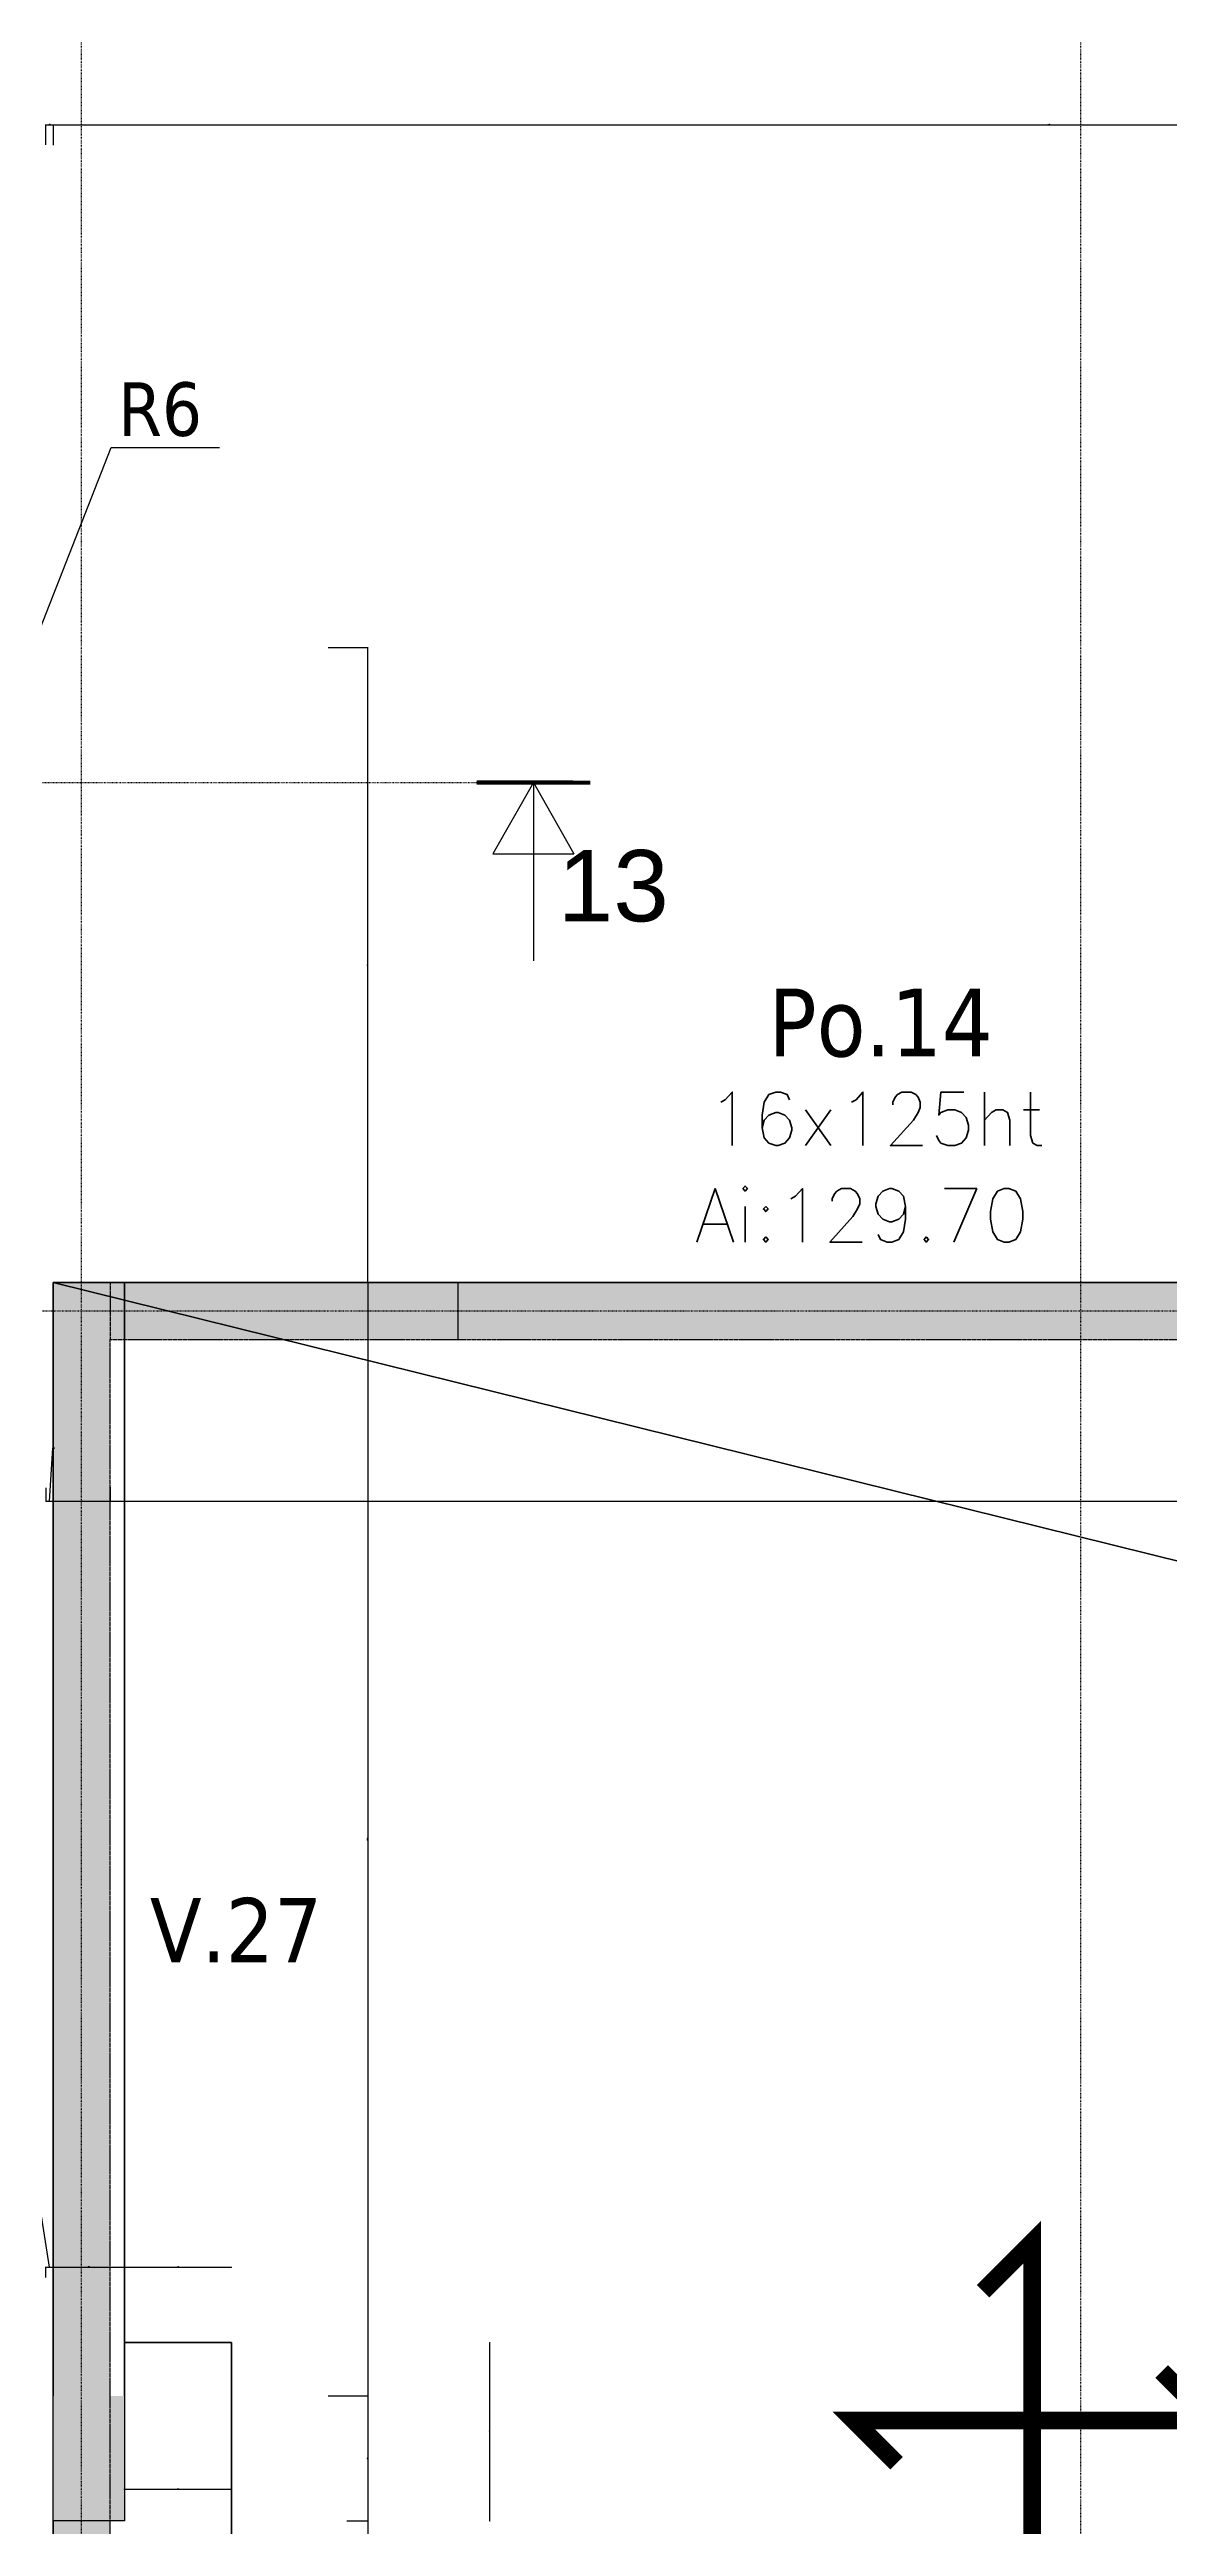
# Model space of a CAD drawing. Extents: x -12912 to 27386, y 1818 to 8189.
# Drawn here: x 4665 to 4979, y 6907 to 7601 of the extents above; entities that cross this region are included whole.
import ezdxf

# ---------------------------------------------------------------- set-up
doc = ezdxf.new("R2010")
doc.units = 0
doc.header["$MEASUREMENT"] = 0
for name, pattern in [('CACHE2', [4.7625, 3.175, -1.5875]), ('GrDotted', [0.4, 0.1, -0.1, 0.1, -0.1]), ('GrFeatureAxis', [0.85, 0.25, -0.2, 0.1, -0.2, 0.1]), ('STRICHPUNKT2_S11', [0.9, 0.7, -0.1, 0, -0.1])]:
    doc.linetypes.add(name, pattern=pattern)
doc.layers.get('0').update_dxf_attribs({"linetype": 'CONTINUOUS'})
doc.layers.get('DEFPOINTS').update_dxf_attribs({"linetype": 'CONTINUOUS'})
for name, color, linetype in [('K_ENT_M_Building_Coffrage PH Sous sol', 7, 'CONTINUOUS'), ('STR_AXES_REPERE', 1, 'CONTINUOUS'), ('STR_COTATION', 1, 'CONTINUOUS'), ('STR_dob_liaisons_voiles', 23, 'CONTINUOUS'), ('STR_SURCH', 9, 'CACHE2'), ('STR_TXT', 102, 'CONTINUOUS'), ('STR_TXT_V', 102, 'CONTINUOUS')]:
    doc.layers.add(name, color=color, linetype=linetype)
for name, color, linetype, lineweight in [('STR_AXES', 4, 'STRICHPUNKT2_S11', 25), ('STR_DALLES', 103, 'CONTINUOUS', 35), ('STR_dob_dalles', 130, 'CONTINUOUS', 35), ('STR_POUTRES', 102, 'CONTINUOUS', 35), ('STR_VOILES', 6, 'CONTINUOUS', 70)]:
    doc.layers.add(name, color=color, linetype=linetype, lineweight=lineweight)
doc.styles.add('EPAIS', font='TAHOMA.TTF')
doc.styles.add('FIN', font='romans.shx')
doc.styles.add('GrCut', font='swissli.ttf', dxfattribs={"height": 0.2})
doc.styles.add('GrDimensions', font='simplex.shx')
doc.dimstyles.new('GrDimensions', dxfattribs={"dimtxt": 0.09, "dimasz": 0.05, "dimexe": 0.07, "dimexo": 0, "dimgap": 0.05, "dimtad": 1, "dimzin": 0, "dimdsep": 46, "dimtxsty": 'GrDimensions', "dimblk": 'ARCHTICK', "dimblk1": 'ARCHTICK', "dimblk2": 'ARCHTICK', "dimcen": 0.09, "dimadec": 0, "dimazin": 0, "dimtfac": 1, "dimtdec": 4, "dimtmove": 0, "dimatfit": 3, "dimldrblk": 'OPEN30', "dimfxl": 0, "dimtolj": 1, "dimtzin": 0, "dimarcsym": 0})
doc.dimstyles.new('nOVO', dxfattribs={"dimscale": 1.3, "dimtxt": 0.09, "dimasz": 0.05, "dimexe": 0.07, "dimexo": 0, "dimgap": 0.05, "dimtad": 1, "dimzin": 0, "dimdsep": 46, "dimtxsty": 'GrDimensions', "dimblk": 'ARCHTICK', "dimcen": 0.09, "dimadec": 0, "dimazin": 0, "dimtfac": 1, "dimtmove": 0, "dimatfit": 3, "dimldrblk": 'OPEN30', "dimfxl": 0, "dimtolj": 1, "dimtzin": 0, "dimarcsym": 0})
doc.dimstyles.new('Novo_MALKO', dxfattribs={"dimscale": 1.3, "dimtxt": 0.09, "dimasz": 0.05, "dimexe": 0.07, "dimexo": 0, "dimgap": 0.05, "dimtad": 1, "dimdec": 0, "dimlfac": 100, "dimzin": 0, "dimdsep": 46, "dimtxsty": 'GrDimensions', "dimblk": 'ARCHTICK', "dimcen": 0.09, "dimadec": 0, "dimazin": 0, "dimtfac": 1, "dimtdec": 0, "dimtmove": 0, "dimatfit": 3, "dimldrblk": 'OPEN30', "dimfxl": 0, "dimtolj": 1, "dimtzin": 0, "dimarcsym": 0})
pattern_1 = [(0, (5243.0074, 5883.9378), (1.190625, 2.38125), [0, -2.38125])]

# ---------------------------------------------------------------- blocks, each defined once
blk = doc.blocks.new('_ArchTick')
at = {"color": 0, "linetype": 'ByBlock', "const_width": 0.15}
blk.add_lwpolyline([(-0.5, -0.5), (0.5, 0.5)], dxfattribs=at)
blk = doc.blocks.new('*D184')
at = {"layer": 'DEFPOINTS', "color": 0, "linetype": 'Continuous'}
for p in [(4666.01, 6979.94), (4664.01, 6976.98), (4666.01, 6976.98)]:
    blk.add_point(p, dxfattribs=at)
at = {"layer": 'STR_COTATION', "color": 0, "linetype": 'Continuous', "lineweight": -2}
for p, q in [((4660.86, 7006.26), (4660.43, 7006.26)), ((4665.01, 6979.94), (4660.86, 7006.26)), ((4664.01, 6976.98), (4664.01, 6980.03)), ((4664.01, 6979.94), (4666.01, 6979.94)), ((4666.01, 6976.98), (4666.01, 6980.03))]:
    blk.add_line(p, q, dxfattribs=at)
at = {"layer": 'STR_COTATION', "color": 0, "linetype": 'Continuous', "lineweight": -2, "xscale": 0.065, "yscale": 0.065, "zscale": 0.065, "rotation": 180}
blk.add_blockref('_ArchTick', (4664.01, 6979.94), dxfattribs=at)
at = {"layer": 'STR_COTATION', "color": 0, "linetype": 'Continuous', "lineweight": -2, "xscale": 0.065, "yscale": 0.065, "zscale": 0.065}
blk.add_blockref('_ArchTick', (4666.01, 6979.94), dxfattribs=at)
at = {"layer": 'STR_COTATION', "color": 0, "linetype": 'Continuous', "lineweight": -3, "insert": (4660.65, 7006.39), "char_height": 0.117, "attachment_point": 5, "style": 'GrDimensions'}
blk.add_mtext('\\A1;200', dxfattribs=at)
blk = doc.blocks.new('_Open30')
at = {"color": 0, "linetype": 'ByBlock', "lineweight": -2}
for p, q in [((-1, 0), (0, 0)), ((0, 0), (-1, 0)), ((0, 0), (-1, 0))]:
    blk.add_line(p, q, dxfattribs=at)
blk = doc.blocks.new('*D185')
at = {"layer": 'DEFPOINTS', "color": 0, "linetype": 'Continuous'}
for p in [(4686.01, 6979.94), (4666.01, 6976.98), (4686.01, 6976.98)]:
    blk.add_point(p, dxfattribs=at)
at = {"layer": 'STR_COTATION', "color": 0, "linetype": 'Continuous', "lineweight": -2}
for p, q in [((4666.01, 6976.98), (4666.01, 6980.03)), ((4666.01, 6979.94), (4686.01, 6979.94)), ((4686.01, 6976.98), (4686.01, 6980.03))]:
    blk.add_line(p, q, dxfattribs=at)
at = {"layer": 'STR_COTATION', "color": 0, "linetype": 'Continuous', "lineweight": -2, "xscale": 0.065, "yscale": 0.065, "zscale": 0.065, "rotation": 180}
blk.add_blockref('_ArchTick', (4666.01, 6979.94), dxfattribs=at)
at = {"layer": 'STR_COTATION', "color": 0, "linetype": 'Continuous', "lineweight": -2, "xscale": 0.065, "yscale": 0.065, "zscale": 0.065}
blk.add_blockref('_ArchTick', (4686.01, 6979.94), dxfattribs=at)
at = {"layer": 'STR_COTATION', "color": 0, "linetype": 'Continuous', "lineweight": -3, "insert": (4676.01, 6980.06), "char_height": 0.117, "attachment_point": 5, "style": 'GrDimensions'}
blk.add_mtext('\\A1;2000', dxfattribs=at)
blk = doc.blocks.new('*D317')
at = {"layer": 'DEFPOINTS', "color": 0, "linetype": 'Continuous'}
for p in [(4664.01, 7198.35), (4666.01, 7198.58), (4666.01, 7194.64)]:
    blk.add_point(p, dxfattribs=at)
at = {"layer": 'STR_COTATION', "color": 0, "linetype": 'Continuous', "lineweight": -2}
for p, q in [((4665.01, 7194.64), (4665.94, 7209.48)), ((4665.94, 7209.48), (4666.37, 7209.48)), ((4664.01, 7198.35), (4664.01, 7194.55)), ((4664.01, 7194.64), (4666.01, 7194.64)), ((4666.01, 7198.58), (4666.01, 7194.55))]:
    blk.add_line(p, q, dxfattribs=at)
at = {"layer": 'STR_COTATION', "color": 0, "linetype": 'Continuous', "lineweight": -2, "xscale": 0.065, "yscale": 0.065, "zscale": 0.065, "rotation": 180}
blk.add_blockref('_ArchTick', (4664.01, 7194.64), dxfattribs=at)
at = {"layer": 'STR_COTATION', "color": 0, "linetype": 'Continuous', "lineweight": -2, "xscale": 0.065, "yscale": 0.065, "zscale": 0.065}
blk.add_blockref('_ArchTick', (4666.01, 7194.64), dxfattribs=at)
at = {"layer": 'STR_COTATION', "color": 0, "linetype": 'Continuous', "lineweight": -3, "insert": (4666.16, 7209.6), "char_height": 0.117, "attachment_point": 5, "style": 'GrDimensions'}
blk.add_mtext('\\A1;200', dxfattribs=at)
blk = doc.blocks.new('*D318')
at = {"layer": 'DEFPOINTS', "color": 0, "linetype": 'Continuous'}
for p in [(4666.01, 7198.58), (4682.01, 7198.49), (4682.01, 7194.64)]:
    blk.add_point(p, dxfattribs=at)
at = {"layer": 'STR_COTATION', "color": 0, "linetype": 'Continuous', "lineweight": -2}
for p, q in [((4666.01, 7198.58), (4666.01, 7194.55)), ((4666.01, 7194.64), (4682.01, 7194.64)), ((4682.01, 7198.49), (4682.01, 7194.55))]:
    blk.add_line(p, q, dxfattribs=at)
at = {"layer": 'STR_COTATION', "color": 0, "linetype": 'Continuous', "lineweight": -2, "xscale": 0.065, "yscale": 0.065, "zscale": 0.065, "rotation": 180}
blk.add_blockref('_ArchTick', (4666.01, 7194.64), dxfattribs=at)
at = {"layer": 'STR_COTATION', "color": 0, "linetype": 'Continuous', "lineweight": -2, "xscale": 0.065, "yscale": 0.065, "zscale": 0.065}
blk.add_blockref('_ArchTick', (4682.01, 7194.64), dxfattribs=at)
at = {"layer": 'STR_COTATION', "color": 0, "linetype": 'Continuous', "lineweight": -3, "insert": (4674.01, 7194.77), "char_height": 0.117, "attachment_point": 5, "style": 'GrDimensions'}
blk.add_mtext('\\A1;1600', dxfattribs=at)
blk = doc.blocks.new('*D319')
at = {"layer": 'DEFPOINTS', "color": 0, "linetype": 'Continuous'}
for p in [(4682.01, 7198.49), (5784.96, 7197.93), (5784.96, 7194.64)]:
    blk.add_point(p, dxfattribs=at)
at = {"layer": 'STR_COTATION', "color": 0, "linetype": 'Continuous', "lineweight": -2}
for p, q in [((4682.01, 7198.49), (4682.01, 7194.55)), ((4682.01, 7194.64), (5784.96, 7194.64)), ((5784.96, 7197.93), (5784.96, 7194.55))]:
    blk.add_line(p, q, dxfattribs=at)
at = {"layer": 'STR_COTATION', "color": 0, "linetype": 'Continuous', "lineweight": -2, "xscale": 0.065, "yscale": 0.065, "zscale": 0.065, "rotation": 180}
blk.add_blockref('_ArchTick', (4682.01, 7194.64), dxfattribs=at)
at = {"layer": 'STR_COTATION', "color": 0, "linetype": 'Continuous', "lineweight": -2, "xscale": 0.065, "yscale": 0.065, "zscale": 0.065}
blk.add_blockref('_ArchTick', (5784.96, 7194.64), dxfattribs=at)
at = {"layer": 'STR_COTATION', "color": 0, "linetype": 'Continuous', "lineweight": -3, "insert": (5178.11, 7194.77), "char_height": 0.117, "attachment_point": 5, "style": 'GrDimensions'}
blk.add_mtext('\\A1;1102.95', dxfattribs=at)
blk = doc.blocks.new('*D413')
at = {"layer": 'DEFPOINTS', "color": 0, "linetype": 'Continuous'}
for p in [(4743.04, 7255.91), (4743.04, 6943.81), (4754.24, 6943.81)]:
    blk.add_point(p, dxfattribs=at)
at = {"layer": 'STR_COTATION', "color": 0, "linetype": 'Continuous', "lineweight": -2}
for p, q in [((4743.04, 7255.91), (4754.33, 7255.91)), ((4754.24, 7255.91), (4754.24, 6943.81)), ((4743.04, 6943.81), (4754.33, 6943.81))]:
    blk.add_line(p, q, dxfattribs=at)
at = {"layer": 'STR_COTATION', "color": 0, "linetype": 'Continuous', "lineweight": -2, "xscale": 0.065, "yscale": 0.065, "zscale": 0.065}
for p, rotation in [((4754.24, 7255.91), 90), ((4754.24, 6943.81), 270)]:
    blk.add_blockref('_ArchTick', p, dxfattribs=dict(at, rotation=rotation))
at = {"layer": 'STR_COTATION', "color": 0, "linetype": 'Continuous', "lineweight": -3, "insert": (4754.11, 7099.86), "char_height": 0.117, "attachment_point": 5, "rotation": 90, "style": 'GrDimensions'}
blk.add_mtext('\\A1;312.10', dxfattribs=at)
blk = doc.blocks.new('*D414')
at = {"layer": 'DEFPOINTS', "color": 0, "linetype": 'Continuous'}
for p in [(4743.04, 6943.81), (4748.35, 6908.81), (4754.24, 6908.81)]:
    blk.add_point(p, dxfattribs=at)
at = {"layer": 'STR_COTATION', "color": 0, "linetype": 'Continuous', "lineweight": -2}
for p, q in [((4743.04, 6943.81), (4754.33, 6943.81)), ((4754.24, 6943.81), (4754.24, 6908.81)), ((4748.35, 6908.81), (4754.33, 6908.81))]:
    blk.add_line(p, q, dxfattribs=at)
at = {"layer": 'STR_COTATION', "color": 0, "linetype": 'Continuous', "lineweight": -2, "xscale": 0.065, "yscale": 0.065, "zscale": 0.065}
for p, rotation in [((4754.24, 6943.81), 90), ((4754.24, 6908.81), 270)]:
    blk.add_blockref('_ArchTick', p, dxfattribs=dict(at, rotation=rotation))
at = {"layer": 'STR_COTATION', "color": 0, "linetype": 'Continuous', "lineweight": -3, "insert": (4754.11, 6926.31), "char_height": 0.117, "attachment_point": 5, "rotation": 90, "style": 'GrDimensions'}
blk.add_mtext('\\A1;3500', dxfattribs=at)
blk = doc.blocks.new('*D517')
at = {"layer": 'DEFPOINTS', "color": 0, "linetype": 'Continuous'}
for p in [(4743.04, 7433.86), (4754.24, 7433.86), (4743.04, 7255.91)]:
    blk.add_point(p, dxfattribs=at)
at = {"layer": 'STR_COTATION', "color": 0, "linetype": 'Continuous', "lineweight": -2}
for p, q in [((4743.04, 7433.86), (4754.33, 7433.86)), ((4754.24, 7255.91), (4754.24, 7433.86)), ((4743.04, 7255.91), (4754.33, 7255.91))]:
    blk.add_line(p, q, dxfattribs=at)
at = {"layer": 'STR_COTATION', "color": 0, "linetype": 'Continuous', "lineweight": -2, "xscale": 0.065, "yscale": 0.065, "zscale": 0.065}
for p, rotation in [((4754.24, 7433.86), 90), ((4754.24, 7255.91), 270)]:
    blk.add_blockref('_ArchTick', p, dxfattribs=dict(at, rotation=rotation))
at = {"layer": 'STR_COTATION', "color": 0, "linetype": 'Continuous', "lineweight": -3, "insert": (4754.11, 7344.89), "char_height": 0.117, "attachment_point": 5, "rotation": 90, "style": 'GrDimensions'}
blk.add_mtext('\\A1;177.95', dxfattribs=at)
blk = doc.blocks.new('*D518')
at = {"layer": 'DEFPOINTS', "color": 0, "linetype": 'Continuous'}
for p in [(4664.01, 7574.8), (4666.1, 7580.35), (4666.1, 7574.65)]:
    blk.add_point(p, dxfattribs=at)
at = {"layer": 'STR_COTATION', "color": 0, "linetype": 'Continuous', "lineweight": -2}
for p, q in [((4664.01, 7574.8), (4664.01, 7580.45)), ((4664.01, 7580.35), (4666.1, 7580.35)), ((4666.1, 7574.65), (4666.1, 7580.45))]:
    blk.add_line(p, q, dxfattribs=at)
at = {"layer": 'STR_COTATION', "color": 0, "linetype": 'Continuous', "lineweight": -2, "xscale": 0.065, "yscale": 0.065, "zscale": 0.065, "rotation": 180}
blk.add_blockref('_ArchTick', (4664.01, 7580.35), dxfattribs=at)
at = {"layer": 'STR_COTATION', "color": 0, "linetype": 'Continuous', "lineweight": -2, "xscale": 0.065, "yscale": 0.065, "zscale": 0.065}
blk.add_blockref('_ArchTick', (4666.1, 7580.35), dxfattribs=at)
at = {"layer": 'STR_COTATION', "color": 0, "linetype": 'Continuous', "lineweight": -3, "insert": (4665.06, 7580.48), "char_height": 0.117, "attachment_point": 5, "style": 'GrDimensions'}
blk.add_mtext('\\A1;210', dxfattribs=at)
blk = doc.blocks.new('*D519')
at = {"layer": 'DEFPOINTS', "color": 0, "linetype": 'Continuous'}
for p in [(4666.1, 7574.65), (5224, 7580.35), (5224, 7574.65)]:
    blk.add_point(p, dxfattribs=at)
at = {"layer": 'STR_COTATION', "color": 0, "linetype": 'Continuous', "lineweight": -2}
for p, q in [((4666.1, 7574.65), (4666.1, 7580.45)), ((4666.1, 7580.35), (5224, 7580.35)), ((5224, 7574.65), (5224, 7580.45))]:
    blk.add_line(p, q, dxfattribs=at)
at = {"layer": 'STR_COTATION', "color": 0, "linetype": 'Continuous', "lineweight": -2, "xscale": 0.065, "yscale": 0.065, "zscale": 0.065, "rotation": 180}
blk.add_blockref('_ArchTick', (4666.1, 7580.35), dxfattribs=at)
at = {"layer": 'STR_COTATION', "color": 0, "linetype": 'Continuous', "lineweight": -2, "xscale": 0.065, "yscale": 0.065, "zscale": 0.065}
blk.add_blockref('_ArchTick', (5224, 7580.35), dxfattribs=at)
at = {"layer": 'STR_COTATION', "color": 0, "linetype": 'Continuous', "lineweight": -3, "insert": (4945.05, 7580.48), "char_height": 0.117, "attachment_point": 5, "style": 'GrDimensions'}
blk.add_mtext('\\A1;557.89', dxfattribs=at)
blk = doc.blocks.new('*D785')
at = {"layer": 'DEFPOINTS', "color": 0, "ltscale": 4.5}
for p in [(4716.01, 6958.81), (4788.35, 6958.81), (4686.01, 6908.81)]:
    blk.add_point(p, dxfattribs=at)
at = {"layer": 'STR_COTATION', "color": 0, "lineweight": -2, "ltscale": 4.5}
for p, q in [((4788.26, 6958.81), (4788.44, 6958.81)), ((4788.35, 6908.81), (4788.35, 6958.81)), ((4788.26, 6908.81), (4788.44, 6908.81))]:
    blk.add_line(p, q, dxfattribs=at)
at = {"layer": 'STR_COTATION', "color": 0, "lineweight": -2, "ltscale": 4.5, "xscale": 0.065, "yscale": 0.065, "zscale": 0.065}
for p, rotation in [((4788.35, 6958.81), 90), ((4788.35, 6908.81), 270)]:
    blk.add_blockref('_ArchTick', p, dxfattribs=dict(at, rotation=rotation))
at = {"layer": 'STR_COTATION', "color": 0, "ltscale": 4.5, "insert": (4788.22, 6933.81), "char_height": 0.117, "attachment_point": 5, "rotation": 90, "style": 'GrDimensions'}
blk.add_mtext('\\A1;5000', dxfattribs=at)
blk = doc.blocks.new('*D786')
at = {"layer": 'DEFPOINTS', "color": 0, "ltscale": 4.5}
for p in [(4716.01, 6979.94), (4686.01, 6958.81), (4716.01, 6958.81)]:
    blk.add_point(p, dxfattribs=at)
at = {"layer": 'STR_COTATION', "color": 0, "lineweight": -2, "ltscale": 4.5}
for p, q in [((4686.01, 6979.85), (4686.01, 6980.03)), ((4686.01, 6979.94), (4716.01, 6979.94)), ((4716.01, 6979.85), (4716.01, 6980.03))]:
    blk.add_line(p, q, dxfattribs=at)
at = {"layer": 'STR_COTATION', "color": 0, "lineweight": -2, "ltscale": 4.5, "xscale": 0.065, "yscale": 0.065, "zscale": 0.065, "rotation": 180}
blk.add_blockref('_ArchTick', (4686.01, 6979.94), dxfattribs=at)
at = {"layer": 'STR_COTATION', "color": 0, "lineweight": -2, "ltscale": 4.5, "xscale": 0.065, "yscale": 0.065, "zscale": 0.065}
blk.add_blockref('_ArchTick', (4716.01, 6979.94), dxfattribs=at)
at = {"layer": 'STR_COTATION', "color": 0, "ltscale": 4.5, "insert": (4701.01, 6980.06), "char_height": 0.117, "attachment_point": 5, "style": 'GrDimensions'}
blk.add_mtext('\\A1;3000', dxfattribs=at)
blk = doc.blocks.new('*D863')
at = {"layer": 'DEFPOINTS', "color": 0, "ltscale": 4.5}
for p in [(4686.01, 6908.81), (4736.01, 6668.64), (4754.24, 6668.64)]:
    blk.add_point(p, dxfattribs=at)
at = {"layer": 'STR_COTATION', "color": 0, "lineweight": -2, "ltscale": 4.5}
for p, q in [((4754.15, 6908.81), (4754.33, 6908.81)), ((4754.24, 6908.81), (4754.24, 6668.64)), ((4754.15, 6668.64), (4754.33, 6668.64))]:
    blk.add_line(p, q, dxfattribs=at)
at = {"layer": 'STR_COTATION', "color": 0, "lineweight": -2, "ltscale": 4.5, "xscale": 0.065, "yscale": 0.065, "zscale": 0.065}
for p, rotation in [((4754.24, 6908.81), 90), ((4754.24, 6668.64), 270)]:
    blk.add_blockref('_ArchTick', p, dxfattribs=dict(at, rotation=rotation))
at = {"layer": 'STR_COTATION', "color": 0, "ltscale": 4.5, "insert": (4754.11, 6788.72), "char_height": 0.117, "attachment_point": 5, "rotation": 90, "style": 'GrDimensions'}
blk.add_mtext('\\A1;240.17', dxfattribs=at)
blk = doc.blocks.new('*D936')
at = {"layer": 'DEFPOINTS', "color": 0, "ltscale": 4.5}
for p in [(4792.11, 7255.91), (4779.46, 7239.91), (4792.11, 7239.91)]:
    blk.add_point(p, dxfattribs=at)
at = {"layer": 'STR_COTATION', "color": 0, "lineweight": -2, "ltscale": 4.5}
for p, q in [((4779.55, 7255.91), (4779.36, 7255.91)), ((4779.46, 7255.91), (4779.46, 7239.91)), ((4779.55, 7239.91), (4779.36, 7239.91))]:
    blk.add_line(p, q, dxfattribs=at)
at = {"layer": 'STR_COTATION', "color": 0, "lineweight": -2, "ltscale": 4.5, "xscale": 0.065, "yscale": 0.065, "zscale": 0.065}
for p, rotation in [((4779.46, 7255.91), 90), ((4779.46, 7239.91), 270)]:
    blk.add_blockref('_ArchTick', p, dxfattribs=dict(at, rotation=rotation))
at = {"layer": 'STR_COTATION', "color": 0, "ltscale": 4.5, "insert": (4779.33, 7247.91), "char_height": 0.117, "attachment_point": 5, "rotation": 90, "style": 'GrDimensions'}
blk.add_mtext('\\A1;1600', dxfattribs=at)
blk = doc.blocks.new('*D937')
at = {"layer": 'DEFPOINTS', "color": 0, "ltscale": 4.5}
for p in [(4716.01, 6958.81), (4716.01, 6917.66), (4686.01, 6908.81)]:
    blk.add_point(p, dxfattribs=at)
at = {"layer": 'STR_COTATION', "color": 0, "lineweight": -2, "ltscale": 4.5}
for p, q in [((4686.01, 6917.57), (4686.01, 6917.75)), ((4686.01, 6917.66), (4716.01, 6917.66)), ((4716.01, 6917.75), (4716.01, 6917.57))]:
    blk.add_line(p, q, dxfattribs=at)
at = {"layer": 'STR_COTATION', "color": 0, "lineweight": -2, "ltscale": 4.5, "xscale": 0.065, "yscale": 0.065, "zscale": 0.065, "rotation": 180}
blk.add_blockref('_ArchTick', (4686.01, 6917.66), dxfattribs=at)
at = {"layer": 'STR_COTATION', "color": 0, "lineweight": -2, "ltscale": 4.5, "xscale": 0.065, "yscale": 0.065, "zscale": 0.065}
blk.add_blockref('_ArchTick', (4716.01, 6917.66), dxfattribs=at)
at = {"layer": 'STR_COTATION', "color": 0, "ltscale": 4.5, "insert": (4701.01, 6917.78), "char_height": 0.117, "attachment_point": 5, "style": 'GrDimensions'}
blk.add_mtext('\\A1;3000', dxfattribs=at)

msp = doc.modelspace()

# ---------------------------------------------------------------- hatches: boundary and pattern name
at = {"layer": 'STR_AXES_REPERE', "linetype": 'Continuous'}
msp.add_hatch(color=256, dxfattribs=at).paths.add_polyline_path([(4666.009, 6908.81), (4666.009, 6943.81), (4686.009, 6943.81), (4686.009, 6908.81)])
at = {"layer": 'STR_SURCH', "linetype": 'Continuous'}
h = msp.add_hatch(dxfattribs=at)
h.set_pattern_fill('DOTS', color=256, scale=1.5, style=0)
h.set_pattern_definition(pattern_1)
h.paths.add_polyline_path([(4682.007, 7255.914), (4666.007, 7255.914), (4666.007, 6630.588), (4682.007, 6630.588)])
h = msp.add_hatch(dxfattribs=at)
h.set_pattern_fill('DOTS', color=256, scale=1.5, style=0)
h.set_pattern_definition(pattern_1)
h.paths.add_polyline_path([(5243.007, 7255.914), (4682.007, 7255.914), (4682.007, 7239.914), (5243.007, 7239.914)])

# ---------------------------------------------------------------- linework, layer by layer
at = {"color": 1, "linetype": 'ByBlock', "const_width": 5}
for points in [[(4940.374, 6936.931), (4940.374, 6986.931), (4926.62, 6973.178)], [(4940.374, 6936.931), (4990.374, 6936.931), (4976.62, 6950.684)], [(4902.365, 6924.94), (4890.374, 6936.931), (4940.374, 6936.931)], [(4952.365, 6898.922), (4940.374, 6886.931), (4940.374, 6936.931)]]:
    msp.add_lwpolyline(points, dxfattribs=at)
at = {"layer": 'K_ENT_M_Building_Coffrage PH Sous sol', "color": 7, "linetype": 'Continuous', "extrusion": (1.22461e-16, -2.71917e-32, -1)}
for p, q in [((4800.578, 7396.014), (4789.232, 7376.014)), ((4800.578, 7396.014), (4800.578, 7376.014)), ((4800.578, 7396.014), (4811.925, 7376.014)), ((4789.232, 7376.014), (4811.925, 7376.014)), ((4800.578, 7376.014), (4800.578, 7346.014))]:
    msp.add_line(p, q, dxfattribs=at)
at = {"layer": 'K_ENT_M_Building_Coffrage PH Sous sol', "color": 7, "linetype": 'GrFeatureAxis'}
msp.add_lwpolyline([(2276.524, 7396.014), (4800.578, 7396.014)], dxfattribs=at)
at = {"layer": 'K_ENT_M_Building_Coffrage PH Sous sol', "color": 7, "linetype": 'Continuous', "extrusion": (1.22461e-16, -2.71917e-32, -1), "const_width": 1.2}
msp.add_lwpolyline([(-4784.653, 7396.034), (-4816.503, 7395.994)], dxfattribs=at)
at = {"layer": 'STR_AXES', "linetype": 'GrFeatureAxis'}
for p, q in [((4674.007, 5622.963), (4674.007, 8022.963)), ((4954.007, 5622.963), (4954.007, 8022.963)), ((-1309.741, 7247.914), (7906.576, 7247.914))]:
    msp.add_line(p, q, dxfattribs=at)
at = {"layer": 'STR_AXES_REPERE', "linetype": 'Continuous'}
for p, q in [((4666.009, 6908.81), (4666.009, 6943.81)), ((4686.009, 6943.81), (4686.009, 6908.81)), ((4686.009, 6908.81), (4666.009, 6908.81))]:
    msp.add_line(p, q, dxfattribs=at)
at = {"layer": 'STR_DALLES', "linetype": 'Continuous'}
msp.add_line((4686.009, 7255.914), (5214.007, 7255.914), dxfattribs=at)
at = {"layer": 'STR_dob_dalles', "linetype": 'Continuous', "lineweight": 35}
msp.add_line((6128.851, 6893.12), (4666.007, 7255.938), dxfattribs=at)
at = {"layer": 'STR_dob_liaisons_voiles', "ltscale": 4.5}
for p, q in [((4656.007, 7422.912), (4682.323, 7489.93)), ((4682.323, 7489.93), (4712.591, 7489.93))]:
    msp.add_line(p, q, dxfattribs=at)
at = {"layer": 'STR_POUTRES', "linetype": 'Continuous'}
for p, q in [((4686.009, 6958.81), (4716.007, 6958.81)), ((4716.007, 6958.81), (4716.007, 6358.81)), ((4666.007, 6408.658), (4666.009, 6908.81))]:
    msp.add_line(p, q, dxfattribs=at)
at = {"layer": 'STR_SURCH', "linetype": 'GrDotted', "ltscale": 0.25}
msp.add_line((4682.007, 7255.914), (4682.007, 7239.914), dxfattribs=at)
at = {"layer": 'STR_SURCH', "linetype": 'GrDotted'}
for p, q in [((4682.007, 6648.637), (4682.007, 7239.914)), ((4682.007, 7239.914), (5243.007, 7239.914))]:
    msp.add_line(p, q, dxfattribs=at)
at = {"layer": 'STR_VOILES', "linetype": 'Continuous'}
for p, q in [((4666.006, 6943.81), (4666.006, 7255.914)), ((4666.006, 7255.914), (4686.009, 7255.914)), ((4686.009, 7255.914), (4686.009, 6943.81))]:
    msp.add_line(p, q, dxfattribs=at)

# ---------------------------------------------------------------- texts
at = {"layer": 'K_ENT_M_Building_Coffrage PH Sous sol', "color": 7, "linetype": 'Continuous', "insert": (4822.988, 7366.975), "char_height": 20, "attachment_point": 5, "style": 'GrCut'}
msp.add_mtext('{13}', dxfattribs=at)
at = {"layer": 'STR_dob_liaisons_voiles', "ltscale": 4.5, "style": 'EPAIS'}
msp.add_text('R6', height=15, dxfattribs=at).set_placement((4684.212, 7493.204))
at = {"layer": 'STR_TXT', "linetype": 'Continuous', "attachment_point": 1}
for s, insert, char_height, style in [('Po.14', (4866.452, 7338.263), 19, 'EPAIS'), ('16x125ht', (4849.23, 7309.266), 15, 'FIN'), ('Ai:129.70', (4845.766, 7282.222), 15, 'FIN')]:
    msp.add_mtext(s, dxfattribs=dict(at, insert=insert, char_height=char_height, style=style))
at = {"layer": 'STR_TXT_V', "ltscale": 4.5, "style": 'EPAIS'}
msp.add_text('V.27', height=18, dxfattribs=at).set_placement((4693.118, 7065.388))

# ---------------------------------------------------------------- dimensions: what is measured, and where the dimension line sits
at = {"layer": 'STR_COTATION', "linetype": 'Continuous', "lineweight": -3}
for base, p1, p2, override, picture, middle in [((4666.104, 7580.354), (4664.007, 7574.797), (4666.104, 7574.647), {"dimscale": 1.3, "dimdec": 0, "dimlfac": 100, "dimtmove": 1}, '*D518', (4665.056, 7580.478)), ((5223.998, 7580.354), (4666.104, 7574.647), (5223.998, 7574.647), {"dimscale": 1.3}, '*D519', (4945.051, 7580.478)), ((4682.007, 7194.643), (4666.006, 7198.58), (4682.007, 7198.493), {"dimscale": 1.3, "dimdec": 0, "dimlfac": 100, "dimzin": 0, "dimtmove": 1}, '*D318', (4674.007, 7194.767)), ((4686.009, 6979.937), (4666.006, 6976.978), (4686.009, 6976.978), {"dimscale": 1.3, "dimdec": 0, "dimlfac": 100, "dimzin": 0, "dimtmove": 1}, '*D185', (4676.007, 6980.061))]:
    dim = msp.add_linear_dim(base=base, p1=p1, p2=p2, dimstyle='GrDimensions', override=override, dxfattribs=at)
    dim.commit()
    dim.dimension.update_dxf_attribs({"geometry": picture, "text_midpoint": middle})
for base, p1, p2, override, picture, middle in [((4754.2363, 7433.8591), (4743.0446, 7255.9139), (4743.0446, 7433.8591), {"dimscale": 1.3}, '*D517', (4754.1128, 7344.8865)), ((4754.236, 6943.81), (4743.045, 7255.914), (4743.045, 6943.81), {"dimscale": 1.3}, '*D413', (4754.113, 7099.862)), ((4754.236, 6908.81), (4743.045, 6943.81), (4748.354, 6908.81), {"dimscale": 1.3, "dimdec": 0, "dimlfac": 100, "dimzin": 0, "dimtmove": 1}, '*D414', (4754.113, 6926.31))]:
    dim = msp.add_linear_dim(base=base, p1=p1, p2=p2, angle=90, dimstyle='GrDimensions', override=override, dxfattribs=at)
    dim.commit()
    dim.dimension.update_dxf_attribs({"geometry": picture, "text_midpoint": middle})
at = {"layer": 'STR_COTATION', "ltscale": 4.5}
for base, p1, p2, dimstyle, picture, middle in [((4779.455, 7239.914), (4792.112, 7255.914), (4792.112, 7239.914), 'Novo_MALKO', '*D936', (4779.332, 7247.914)), ((4788.347, 6958.81), (4686.009, 6908.81), (4716.007, 6958.81), 'Novo_MALKO', '*D785', (4788.224, 6933.81)), ((4754.236, 6668.637), (4686.009, 6908.81), (4736.007, 6668.637), 'nOVO', '*D863', (4754.113, 6788.723))]:
    dim = msp.add_linear_dim(base=base, p1=p1, p2=p2, angle=90, dimstyle=dimstyle, dxfattribs=at)
    dim.commit()
    dim.dimension.update_dxf_attribs({"geometry": picture, "text_midpoint": middle})
at = {"layer": 'STR_COTATION', "linetype": 'Continuous', "lineweight": -3}
for base, p1, p2, override, picture, middle in [((4666.006, 7194.643), (4664.009, 7198.354), (4666.006, 7198.58), {"dimscale": 1.3, "dimdec": 0, "dimlfac": 100, "dimzin": 0, "dimtmove": 1}, '*D317', (4666.006, 7209.481)), ((5784.959, 7194.643), (4682.007, 7198.493), (5784.959, 7197.931), {"dimscale": 1.3, "dimtmove": 1}, '*D319', (5178.112, 7194.643)), ((4666.006, 6979.937), (4664.009, 6976.978), (4666.006, 6976.978), {"dimscale": 1.3, "dimdec": 0, "dimlfac": 100, "dimzin": 0, "dimtmove": 1}, '*D184', (4660.797, 7006.262))]:
    dim = msp.add_linear_dim(base=base, p1=p1, p2=p2, dimstyle='GrDimensions', override=override, dxfattribs=at)
    dim.commit()
    dim.dimension.update_dxf_attribs({"geometry": picture, "text_midpoint": middle, "dimtype": 160})
at = {"layer": 'STR_COTATION', "ltscale": 4.5}
for base, p1, picture, middle in [((4716.007, 6979.937), (4686.009, 6958.81), '*D786', (4701.008, 6979.937)), ((4716.007, 6917.658), (4686.009, 6908.81), '*D937', (4701.008, 6917.658))]:
    dim = msp.add_linear_dim(base=base, p1=p1, p2=(4716.007, 6958.81), dimstyle='Novo_MALKO', dxfattribs=at)
    dim.commit()
    dim.dimension.update_dxf_attribs({"geometry": picture, "text_midpoint": middle, "dimtype": 160})

doc.saveas('drawing.dxf')
